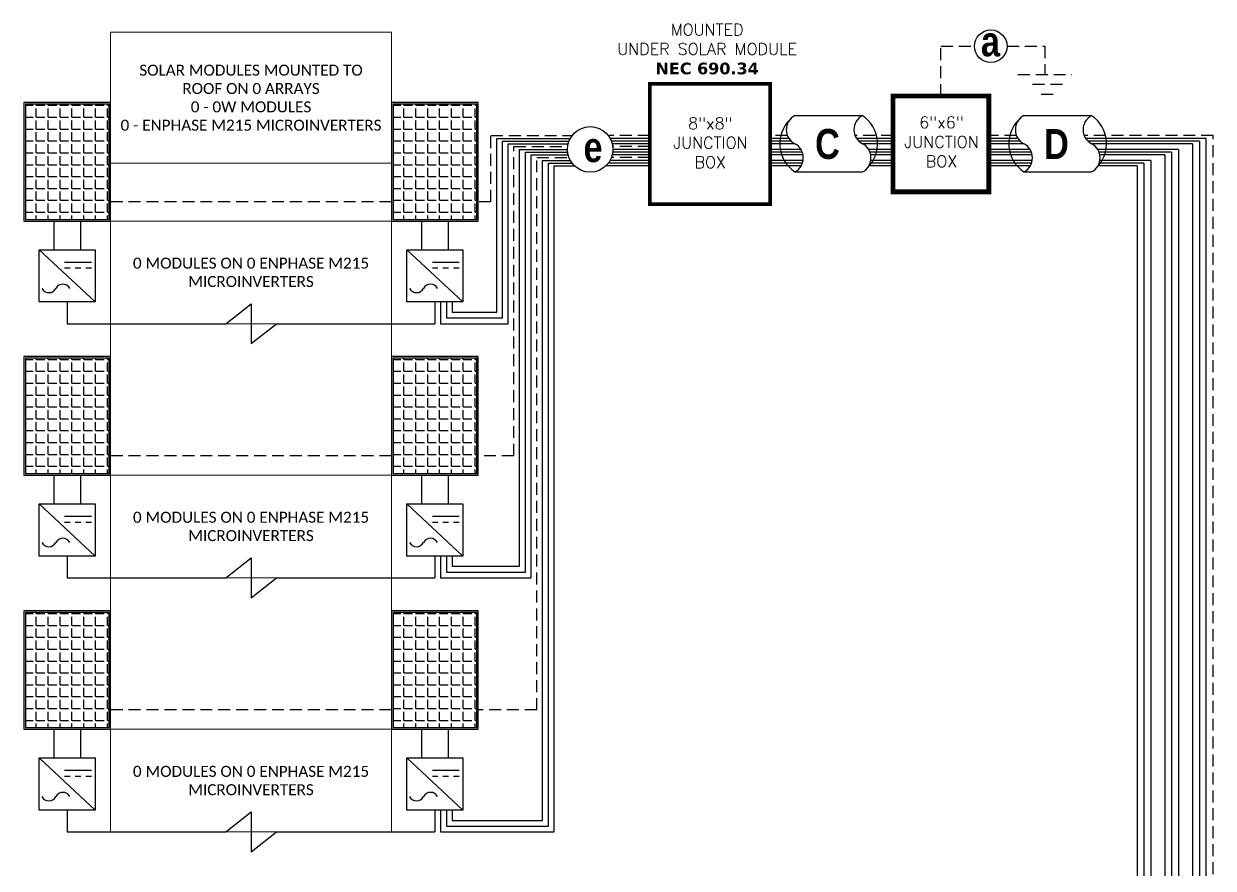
# Model space of a CAD drawing. Header units: feet. Extents: x 12637 to 13436, y 16086 to 16599.
# Drawn here: x 13062.9 to 13436.2, y 16334 to 16599 of the extents above; entities that cross this region are included whole.
import ezdxf

# ---------------------------------------------------------------- set-up
doc = ezdxf.new("R2010")
doc.units = ezdxf.units.FT
doc.header["$MEASUREMENT"] = 0
doc.linetypes.add('HIDDEN', pattern=[0.375, 0.25, -0.125])
doc.layers.add('TEXT', color=7, linetype='Continuous')
doc.layers.add('Z - TITLEBLOCK TXT', color=7, linetype='Continuous')
doc.styles.add('ONE LINE TXT', font='techb___.ttf')
doc.styles.get("Standard").update_dxf_attribs({"font": 'simplex.shx'})

# ---------------------------------------------------------------- blocks, each defined once
blk = doc.blocks.new('*T23')
at = {"layer": 'Defpoints', "color": 8, "linetype": 'ByBlock', "lineweight": 0, "transparency": 16777216}
for p, q in [((0, 0), (88.16, 0)), ((0, 0), (0, -250.97)), ((88.16, 0), (88.16, -250.97)), ((0, -41.08), (88.16, -41.08)), ((0, -59.24), (88.16, -59.24)), ((0, -91.46), (88.16, -91.46)), ((0, -138.99), (88.16, -138.99)), ((0, -171.21), (88.16, -171.21)), ((0, -218.74), (88.16, -218.74)), ((0, -250.97), (88.16, -250.97))]:
    blk.add_line(p, q, dxfattribs=at)
at = {"color": 0, "linetype": 'Continuous', "transparency": 16777216, "char_height": 3.4544, "width": 83.574, "attachment_point": 5}
for s, insert in [('{\\fCalibri|b0|i0|c0;SOLAR MODULES MOUNTED TO ROOF ON 0 ARRAYS^J0 - 0W MODULES^J0 - ENPHASE M215 MICROINVERTERS', (44.08, -20.54)), ('{\\fCalibri|b0|i0|c0;', (44.08, -50.16)), ('{\\fCalibri|b0|i0|c0;0 MODULES ON 0 ENPHASE M215 MICROINVERTERS', (44.08, -75.35)), ('{\\fCalibri|b0|i0|c0;', (44.08, -115.23)), ('{\\fCalibri|b0|i0|c0;0 MODULES ON 0 ENPHASE M215 MICROINVERTERS', (44.08, -155.1)), ('{\\fCalibri|b0|i0|c0;', (44.08, -194.98)), ('{\\fCalibri|b0|i0|c0;0 MODULES ON 0 ENPHASE M215 MICROINVERTERS', (44.08, -234.86))]:
    blk.add_mtext(s, dxfattribs=dict(at, insert=insert))
blk = doc.blocks.new('8x8box')
at = {"lineweight": 50, "const_width": 1.19}
blk.add_lwpolyline([(37.78, 0), (0, 0), (0, 37.78), (37.78, 37.78)], close=True, dxfattribs=at)
at = {"color": 1, "char_height": 3.6576, "attachment_point": 5}
for s, width, insert in [(' \\PMOUNTED \\PUNDER SOLAR MODULE\\P{\\fVerdana|b1|i0|c0|p34;NEC 690.34}', 73.0127, (18.01, 51.7)), ('8"x8"  JUNCTION BOX ', 0.4767, (19.03, 19.26))]:
    blk.add_mtext_dynamic_manual_height_columns(s, width=width, gutter_width=7.17, heights=[0], dxfattribs=dict(at, insert=insert))
blk = doc.blocks.new('6x6box')
at = {"lineweight": 50, "const_width": 1.53}
blk.add_lwpolyline([(30.1, 0), (0, 0), (0, 30.1), (30.1, 30.1)], close=True, dxfattribs=at)
at = {"color": 1, "insert": (15.24, 15.71), "char_height": 3.6576, "width": 0.4767, "attachment_point": 5}
blk.add_mtext('6"x6"  JUNCTION BOX  ', dxfattribs=at)

msp = doc.modelspace()

# ---------------------------------------------------------------- hatches: boundary and pattern name
at = {"linetype": 'Continuous'}
h = msp.add_hatch(dxfattribs=at)
h.set_pattern_fill('ANGLE', color=256, scale=13.54666)
h.set_pattern_definition([(0, (13126.3894, 4555.491), (0, 3.7253315), [2.709332, -1.0159995]), (90, (13126.3894, 4555.491), (-3.7253315, 2e-16), [2.709332, -1.0159995])])
h.paths.add_polyline_path([(13063.38, 16573.79), (13063.38, 16537.61), (13089.62, 16537.61), (13089.62, 16573.79)])
h = msp.add_hatch(dxfattribs=at)
h.set_pattern_fill('ANGLE', color=256, scale=13.54666)
h.set_pattern_definition([(0, (13241.8092, 4555.491), (0, 3.7253315), [2.709332, -1.0159995]), (90, (13241.8092, 4555.491), (-3.7253315, 2e-16), [2.709332, -1.0159995])])
h.paths.add_polyline_path([(13178.8, 16573.79), (13178.8, 16537.61), (13205.04, 16537.61), (13205.04, 16573.79)])
h = msp.add_hatch(dxfattribs=at)
h.set_pattern_fill('ANGLE', color=256, scale=13.54666)
h.set_pattern_definition([(0, (13126.3894, 4475.7377), (0, 3.7253315), [2.709332, -1.0159995]), (90, (13126.3894, 4475.7377), (-3.7253315, 2e-16), [2.709332, -1.0159995])])
h.paths.add_polyline_path([(13063.38, 16494.04), (13063.38, 16457.85), (13089.62, 16457.85), (13089.62, 16494.04)])
h = msp.add_hatch(dxfattribs=at)
h.set_pattern_fill('ANGLE', color=256, scale=13.54666)
h.set_pattern_definition([(0, (13241.8092, 4475.7377), (0, 3.7253315), [2.709332, -1.0159995]), (90, (13241.8092, 4475.7377), (-3.7253315, 2e-16), [2.709332, -1.0159995])])
h.paths.add_polyline_path([(13178.8, 16494.04), (13178.8, 16457.85), (13205.04, 16457.85), (13205.04, 16494.04)])
h = msp.add_hatch(dxfattribs=at)
h.set_pattern_fill('ANGLE', color=256, scale=13.54666)
h.set_pattern_definition([(0, (13126.3894, 4395.9846), (0, 3.7253315), [2.709332, -1.0159995]), (90, (13126.3894, 4395.9846), (-3.7253315, 2e-16), [2.709332, -1.0159995])])
h.paths.add_polyline_path([(13063.38, 16414.28), (13063.38, 16378.1), (13089.62, 16378.1), (13089.62, 16414.28)])
h = msp.add_hatch(dxfattribs=at)
h.set_pattern_fill('ANGLE', color=256, scale=13.54666)
h.set_pattern_definition([(0, (13241.8092, 4395.9846), (0, 3.7253315), [2.709332, -1.0159995]), (90, (13241.8092, 4395.9846), (-3.7253315, 2e-16), [2.709332, -1.0159995])])
h.paths.add_polyline_path([(13178.8, 16414.28), (13178.8, 16378.1), (13205.04, 16378.1), (13205.04, 16414.28)])

# ---------------------------------------------------------------- linework, layer by layer
at = {"color": 7, "linetype": 'Continuous'}
for p, q in [((13326.14, 16570.16), (13304.9, 16570.16)), ((13398.05, 16570.16), (13376.8, 16570.16)), ((13429.72, 16561.3), (13429.72, 16214.02)), ((13421.02, 16557.86), (13421.02, 16214.02)), ((13304.9, 16552.54), (13326.14, 16552.54)), ((13376.8, 16552.54), (13398.05, 16552.54)), ((13412.32, 16554.42), (13412.32, 16214.02)), ((13084.1, 16524.09), (13075.7, 16524.09)), ((13077.46, 16522.28), (13075.7, 16522.28)), ((13080.78, 16522.28), (13079.02, 16522.28)), ((13084.1, 16522.28), (13082.34, 16522.28)), ((13199.52, 16524.09), (13191.12, 16524.09)), ((13192.88, 16522.28), (13191.12, 16522.28)), ((13196.2, 16522.28), (13194.44, 16522.28)), ((13199.52, 16522.28), (13197.76, 16522.28)), ((13126.25, 16504.87), (13134.21, 16511.14)), ((13134.21, 16511.14), (13134.21, 16498.61)), ((13134.21, 16498.61), (13142.16, 16504.87)), ((13084.1, 16444.34), (13075.7, 16444.34)), ((13199.52, 16444.34), (13191.12, 16444.34)), ((13077.46, 16442.52), (13075.7, 16442.52)), ((13080.78, 16442.52), (13079.02, 16442.52)), ((13084.1, 16442.52), (13082.34, 16442.52)), ((13192.88, 16442.52), (13191.12, 16442.52)), ((13196.2, 16442.52), (13194.44, 16442.52)), ((13199.52, 16442.52), (13197.76, 16442.52)), ((13126.25, 16425.12), (13134.21, 16431.39)), ((13134.21, 16431.39), (13134.21, 16418.86)), ((13134.21, 16418.86), (13142.16, 16425.12)), ((13084.1, 16364.59), (13075.7, 16364.59)), ((13077.46, 16362.77), (13075.7, 16362.77)), ((13080.78, 16362.77), (13079.02, 16362.77)), ((13084.1, 16362.77), (13082.34, 16362.77)), ((13199.52, 16364.59), (13191.12, 16364.59)), ((13192.88, 16362.77), (13191.12, 16362.77)), ((13196.2, 16362.77), (13194.44, 16362.77)), ((13199.52, 16362.77), (13197.76, 16362.77)), ((13126.25, 16345.37), (13134.21, 16351.63)), ((13134.21, 16351.63), (13134.21, 16339.1)), ((13134.21, 16339.1), (13142.16, 16345.37))]:
    msp.add_line(p, q, dxfattribs=at)
at = {"color": 92, "linetype": 'HIDDEN', "ltscale": 15}
for p, q in [((13209.52, 16543.14), (13209.52, 16563.89)), ((13209.52, 16563.89), (13234.99, 16563.89)), ((13259.37, 16563.89), (13246.38, 16563.89)), ((13302.6, 16563.89), (13297.15, 16563.89)), ((13335.72, 16563.89), (13323.85, 16563.89)), ((13374.5, 16563.89), (13365.82, 16563.89)), ((13436.24, 16563.89), (13395.75, 16563.89)), ((13436.24, 16214.02), (13436.24, 16563.89)), ((13216.72, 16560.44), (13233.6, 16560.44)), ((13216.72, 16463.39), (13216.72, 16560.44)), ((13259.37, 16560.44), (13247.77, 16560.44)), ((13223.93, 16557), (13234.03, 16557)), ((13223.93, 16383.64), (13223.93, 16557)), ((13259.37, 16557), (13247.34, 16557)), ((13209.52, 16543.14), (13205.54, 16543.14)), ((13216.72, 16463.39), (13205.54, 16463.39)), ((13223.93, 16383.64), (13205.54, 16383.64))]:
    msp.add_line(p, q, dxfattribs=at)
at = {"color": 253, "linetype": 'Continuous'}
for p, q in [((13211.32, 16508.48), (13211.32, 16563.02)), ((13211.32, 16563.02), (13234.43, 16563.02)), ((13259.37, 16563.02), (13246.94, 16563.02)), ((13303.05, 16563.02), (13297.15, 16563.02)), ((13335.72, 16563.02), (13324.3, 16563.02)), ((13374.96, 16563.02), (13365.82, 16563.02)), ((13434.07, 16563.02), (13396.2, 16563.02)), ((13434.07, 16214.02), (13434.07, 16563.02)), ((13218.53, 16559.58), (13233.54, 16559.58)), ((13218.53, 16428.73), (13218.53, 16559.58)), ((13259.37, 16559.58), (13247.82, 16559.58)), ((13306.81, 16559.58), (13297.15, 16559.58)), ((13335.72, 16559.58), (13328.05, 16559.58)), ((13378.71, 16559.58), (13365.82, 16559.58)), ((13425.37, 16559.58), (13399.96, 16559.58)), ((13425.37, 16559.58), (13425.37, 16214.02)), ((13225.74, 16556.14), (13234.43, 16556.14)), ((13225.74, 16348.97), (13225.74, 16556.14)), ((13259.37, 16556.14), (13246.94, 16556.14)), ((13307.5, 16556.14), (13297.15, 16556.14)), ((13335.72, 16556.14), (13328.75, 16556.14)), ((13379.4, 16556.14), (13365.82, 16556.14)), ((13416.67, 16556.14), (13400.65, 16556.14)), ((13416.67, 16556.14), (13416.67, 16214.02)), ((13197.32, 16508.48), (13211.32, 16508.48)), ((13197.32, 16428.73), (13218.53, 16428.73)), ((13197.32, 16348.97), (13225.74, 16348.97))]:
    msp.add_line(p, q, dxfattribs=at)
at = {"color": 10, "linetype": 'Continuous'}
for p, q in [((13213.12, 16506.68), (13213.12, 16562.16)), ((13213.12, 16562.16), (13234.03, 16562.16)), ((13259.37, 16562.16), (13247.34, 16562.16)), ((13303.77, 16562.16), (13297.15, 16562.16)), ((13335.72, 16562.16), (13325.01, 16562.16)), ((13375.67, 16562.16), (13365.82, 16562.16)), ((13431.89, 16562.16), (13396.92, 16562.16)), ((13431.89, 16562.16), (13431.89, 16214.02)), ((13220.33, 16558.72), (13233.6, 16558.72)), ((13220.33, 16426.92), (13220.33, 16558.72)), ((13259.37, 16558.72), (13247.77, 16558.72)), ((13307.24, 16558.72), (13297.15, 16558.72)), ((13335.72, 16558.72), (13328.48, 16558.72)), ((13379.14, 16558.72), (13365.82, 16558.72)), ((13423.19, 16558.72), (13400.38, 16558.72)), ((13423.19, 16558.72), (13423.19, 16214.02)), ((13227.54, 16555.28), (13234.99, 16555.28)), ((13227.54, 16347.17), (13227.54, 16555.28)), ((13259.37, 16555.28), (13246.38, 16555.28)), ((13307.28, 16555.28), (13297.15, 16555.28)), ((13335.72, 16555.28), (13328.52, 16555.28)), ((13379.18, 16555.28), (13365.82, 16555.28)), ((13414.49, 16555.28), (13400.43, 16555.28)), ((13414.49, 16555.28), (13414.49, 16214.02)), ((13195.52, 16506.68), (13213.12, 16506.68)), ((13195.52, 16426.92), (13220.33, 16426.92)), ((13195.52, 16347.17), (13227.54, 16347.17))]:
    msp.add_line(p, q, dxfattribs=at)
at = {"linetype": 'Continuous'}
for p, q in [((13214.92, 16504.87), (13214.92, 16561.3)), ((13214.92, 16561.3), (13233.76, 16561.3)), ((13259.37, 16561.3), (13247.61, 16561.3)), ((13304.99, 16561.3), (13297.15, 16561.3)), ((13335.72, 16561.3), (13326.23, 16561.3)), ((13376.89, 16561.3), (13365.82, 16561.3)), ((13429.72, 16561.3), (13398.14, 16561.3)), ((13222.13, 16557.86), (13233.76, 16557.86)), ((13222.13, 16425.12), (13222.13, 16557.86)), ((13259.37, 16557.86), (13247.61, 16557.86)), ((13307.48, 16557.86), (13297.15, 16557.86)), ((13335.72, 16557.86), (13328.73, 16557.86)), ((13379.38, 16557.86), (13365.82, 16557.86)), ((13421.02, 16557.86), (13400.63, 16557.86)), ((13229.34, 16554.42), (13235.75, 16554.42)), ((13229.34, 16345.37), (13229.34, 16554.42)), ((13259.37, 16554.42), (13245.62, 16554.42)), ((13306.88, 16554.42), (13297.15, 16554.42)), ((13335.72, 16554.42), (13328.12, 16554.42)), ((13378.78, 16554.42), (13365.82, 16554.42)), ((13412.32, 16554.42), (13400.02, 16554.42)), ((13072.34, 16537.1), (13072.34, 16528.09)), ((13080.65, 16537.1), (13080.65, 16528.09)), ((13187.76, 16537.1), (13187.76, 16528.09)), ((13196.07, 16537.1), (13196.07, 16528.09)), ((13067.67, 16528.09), (13085.32, 16528.09)), ((13067.67, 16511.69), (13067.67, 16528.09)), ((13067.67, 16528.09), (13085.32, 16511.69)), ((13085.32, 16528.09), (13085.32, 16511.69)), ((13183.09, 16528.09), (13200.74, 16528.09)), ((13183.09, 16511.69), (13183.09, 16528.09)), ((13183.09, 16528.09), (13200.74, 16511.69)), ((13200.74, 16528.09), (13200.74, 16511.69)), ((13085.32, 16511.69), (13067.67, 16511.69)), ((13200.74, 16511.69), (13183.09, 16511.69)), ((13193.72, 16504.87), (13214.92, 16504.87)), ((13072.34, 16457.34), (13072.34, 16448.33)), ((13080.65, 16457.34), (13080.65, 16448.33)), ((13187.76, 16457.34), (13187.76, 16448.33)), ((13196.07, 16457.34), (13196.07, 16448.33)), ((13067.67, 16448.33), (13085.32, 16448.33)), ((13067.67, 16431.94), (13067.67, 16448.33)), ((13067.67, 16448.33), (13085.32, 16431.94)), ((13085.32, 16448.33), (13085.32, 16431.94)), ((13183.09, 16448.33), (13200.74, 16448.33)), ((13183.09, 16431.94), (13183.09, 16448.33)), ((13183.09, 16448.33), (13200.74, 16431.94)), ((13200.74, 16448.33), (13200.74, 16431.94)), ((13085.32, 16431.94), (13067.67, 16431.94)), ((13200.74, 16431.94), (13183.09, 16431.94)), ((13193.72, 16425.12), (13222.13, 16425.12)), ((13072.34, 16377.59), (13072.34, 16368.58)), ((13080.65, 16377.59), (13080.65, 16368.58)), ((13187.76, 16377.59), (13187.76, 16368.58)), ((13196.07, 16377.59), (13196.07, 16368.58)), ((13067.67, 16368.58), (13085.32, 16368.58)), ((13067.67, 16352.19), (13067.67, 16368.58)), ((13067.67, 16368.58), (13085.32, 16352.19)), ((13085.32, 16368.58), (13085.32, 16352.19)), ((13183.09, 16368.58), (13200.74, 16368.58)), ((13183.09, 16352.19), (13183.09, 16368.58)), ((13183.09, 16368.58), (13200.74, 16352.19)), ((13200.74, 16368.58), (13200.74, 16352.19)), ((13085.32, 16352.19), (13067.67, 16352.19)), ((13200.74, 16352.19), (13183.09, 16352.19)), ((13193.72, 16345.37), (13229.34, 16345.37))]:
    msp.add_line(p, q, dxfattribs=at)
at = {"linetype": 'Continuous', "flags": 128}
for points in [[(13062.87, 16574.3), (13062.87, 16537.1), (13090.12, 16537.1), (13090.12, 16574.3), (13062.87, 16574.3)], [(13178.29, 16574.3), (13178.29, 16537.1), (13205.54, 16537.1), (13205.54, 16574.3), (13178.29, 16574.3)], [(13076.5, 16511.69), (13076.5, 16504.87)], [(13191.92, 16511.69), (13191.92, 16504.87)], [(13193.72, 16511.69), (13193.72, 16504.87)], [(13076.5, 16504.87), (13126.25, 16504.87)], [(13142.16, 16504.87), (13191.92, 16504.87)], [(13062.87, 16494.54), (13062.87, 16457.34), (13090.12, 16457.34), (13090.12, 16494.54), (13062.87, 16494.54)], [(13178.29, 16494.54), (13178.29, 16457.34), (13205.54, 16457.34), (13205.54, 16494.54), (13178.29, 16494.54)], [(13076.5, 16431.94), (13076.5, 16425.12)], [(13191.92, 16431.94), (13191.92, 16425.12)], [(13193.72, 16431.94), (13193.72, 16425.12)], [(13076.5, 16425.12), (13126.25, 16425.12)], [(13142.16, 16425.12), (13191.92, 16425.12)], [(13062.87, 16414.79), (13062.87, 16377.59), (13090.12, 16377.59), (13090.12, 16414.79), (13062.87, 16414.79)], [(13178.29, 16414.79), (13178.29, 16377.59), (13205.54, 16377.59), (13205.54, 16414.79), (13178.29, 16414.79)], [(13076.5, 16352.19), (13076.5, 16345.37)], [(13191.92, 16352.19), (13191.92, 16345.37)], [(13193.72, 16352.19), (13193.72, 16345.37)], [(13076.5, 16345.37), (13126.25, 16345.37)], [(13142.16, 16345.37), (13191.92, 16345.37)]]:
    msp.add_lwpolyline(points, dxfattribs=at)
for points in [[(13063.38, 16573.79), (13063.38, 16537.61), (13089.62, 16537.61), (13089.62, 16573.79)], [(13178.8, 16573.79), (13178.8, 16537.61), (13205.04, 16537.61), (13205.04, 16573.79)], [(13063.38, 16494.04), (13063.38, 16457.85), (13089.62, 16457.85), (13089.62, 16494.04)], [(13178.8, 16494.04), (13178.8, 16457.85), (13205.04, 16457.85), (13205.04, 16494.04)], [(13063.38, 16414.28), (13063.38, 16378.1), (13089.62, 16378.1), (13089.62, 16414.28)], [(13178.8, 16414.28), (13178.8, 16378.1), (13205.04, 16378.1), (13205.04, 16414.28)]]:
    msp.add_lwpolyline(points, close=True, dxfattribs=at)
at = {"color": 92, "linetype": 'HIDDEN', "ltscale": 15, "flags": 128}
for points in [[(13178.29, 16543.14), (13090.12, 16543.14)], [(13178.29, 16463.39), (13090.12, 16463.39)], [(13178.29, 16383.64), (13090.12, 16383.64)]]:
    msp.add_lwpolyline(points, dxfattribs=at)
at = {"color": 10, "linetype": 'Continuous', "flags": 128}
for points in [[(13195.52, 16511.69), (13195.52, 16506.68)], [(13195.52, 16431.94), (13195.52, 16426.92)], [(13195.52, 16352.19), (13195.52, 16347.17)]]:
    msp.add_lwpolyline(points, dxfattribs=at)
at = {"color": 253, "linetype": 'Continuous', "flags": 128}
for points in [[(13197.32, 16511.69), (13197.32, 16508.48)], [(13197.32, 16431.94), (13197.32, 16428.73)], [(13197.32, 16352.19), (13197.32, 16348.97)]]:
    msp.add_lwpolyline(points, dxfattribs=at)
at = {"color": 7, "linetype": 'Continuous'}
for centre, radius in [((13366.42, 16591.97), 5.11), ((13240.68, 16559.58), 7.14)]:
    msp.add_circle(centre, radius, dxfattribs=at)
for centre, start, end in [((13310.75, 16561.35), 133.9732, 236.4265), ((13320.29, 16561.35), 313.9732, 56.4265), ((13382.65, 16561.35), 133.9732, 236.4265), ((13392.2, 16561.35), 313.9732, 56.4265)]:
    msp.add_arc(centre, 10.58, start, end, dxfattribs=at)
at = {"linetype": 'Continuous'}
for centre, radius, start, end in [((13307.21, 16565.76), 4.98, 117.6639, 242.3361), ((13328.46, 16565.76), 4.98, 117.6639, 242.3361), ((13379.11, 16565.76), 4.98, 117.6639, 242.3361), ((13400.36, 16565.76), 4.98, 117.6639, 242.3361), ((13302.59, 16556.94), 4.98, 297.6639, 62.3361), ((13323.83, 16556.94), 4.98, 297.6639, 62.3361), ((13374.49, 16556.94), 4.98, 297.6639, 62.3361), ((13395.74, 16556.94), 4.98, 297.6639, 62.3361), ((13070.74, 16517.1), 2.48, 207.6639, 332.3361), ((13075.13, 16514.8), 2.48, 27.6639, 152.3361), ((13186.16, 16517.1), 2.48, 207.6639, 332.3361), ((13190.55, 16514.8), 2.48, 27.6639, 152.3361), ((13070.74, 16437.35), 2.48, 207.6639, 332.3361), ((13075.13, 16435.05), 2.48, 27.6639, 152.3361), ((13186.16, 16437.35), 2.48, 207.6639, 332.3361), ((13190.55, 16435.05), 2.48, 27.6639, 152.3361), ((13075.13, 16355.3), 2.48, 27.6639, 152.3361), ((13190.55, 16355.3), 2.48, 27.6639, 152.3361), ((13070.74, 16357.6), 2.48, 207.6639, 332.3361), ((13186.16, 16357.6), 2.48, 207.6639, 332.3361)]:
    msp.add_arc(centre, radius, start, end, dxfattribs=at)
at = {"layer": 'TEXT', "color": 92, "linetype": 'HIDDEN', "ltscale": 15}
for p, q in [((13350.77, 16576.33), (13350.77, 16591.97)), ((13350.77, 16591.97), (13361.31, 16591.97)), ((13371.53, 16591.97), (13383.4, 16591.97)), ((13383.4, 16591.97), (13383.4, 16583.14))]:
    msp.add_line(p, q, dxfattribs=at)
at = {"layer": 'TEXT', "color": 92, "linetype": 'HIDDEN', "ltscale": 15, "flags": 128}
for points in [[(13374.92, 16583.14), (13391.88, 16583.14)], [(13388.94, 16579.99), (13377.86, 16579.99)], [(13386, 16576.85), (13380.8, 16576.85)]]:
    msp.add_lwpolyline(points, dxfattribs=at)

# ---------------------------------------------------------------- block references
at = {"color": 7}
for name, p in [('8x8box', (13259.37, 16542.39)), ('6x6box', (13335.72, 16546.23))]:
    msp.add_blockref(name, p, dxfattribs=at)
msp.add_blockref('*T23', (13090.12, 16596.33))

# ---------------------------------------------------------------- texts
at = {"color": 1, "linetype": 'Continuous', "char_height": 9.3833, "attachment_point": 1, "style": 'ONE LINE TXT'}
for s, insert in [('{\\W1;\\C256;e}', (13238.57, 16564.98)), ('{\\W1;\\C256;C}', (13311.27, 16565.98)), ('{\\W1;\\C256;D}', (13383.18, 16565.98))]:
    msp.add_mtext_dynamic_manual_height_columns(s, width=0.1385, gutter_width=2.13, heights=[0], dxfattribs=dict(at, insert=insert))
at = {"layer": 'Z - TITLEBLOCK TXT', "color": 1, "linetype": 'Continuous', "insert": (13363.32, 16598.16), "char_height": 9.3833, "attachment_point": 1, "style": 'ONE LINE TXT'}
msp.add_mtext_dynamic_manual_height_columns('{\\W1;\\C256;a}', width=0.1385, gutter_width=2.13, heights=[0], dxfattribs=at)

doc.saveas('drawing.dxf')
